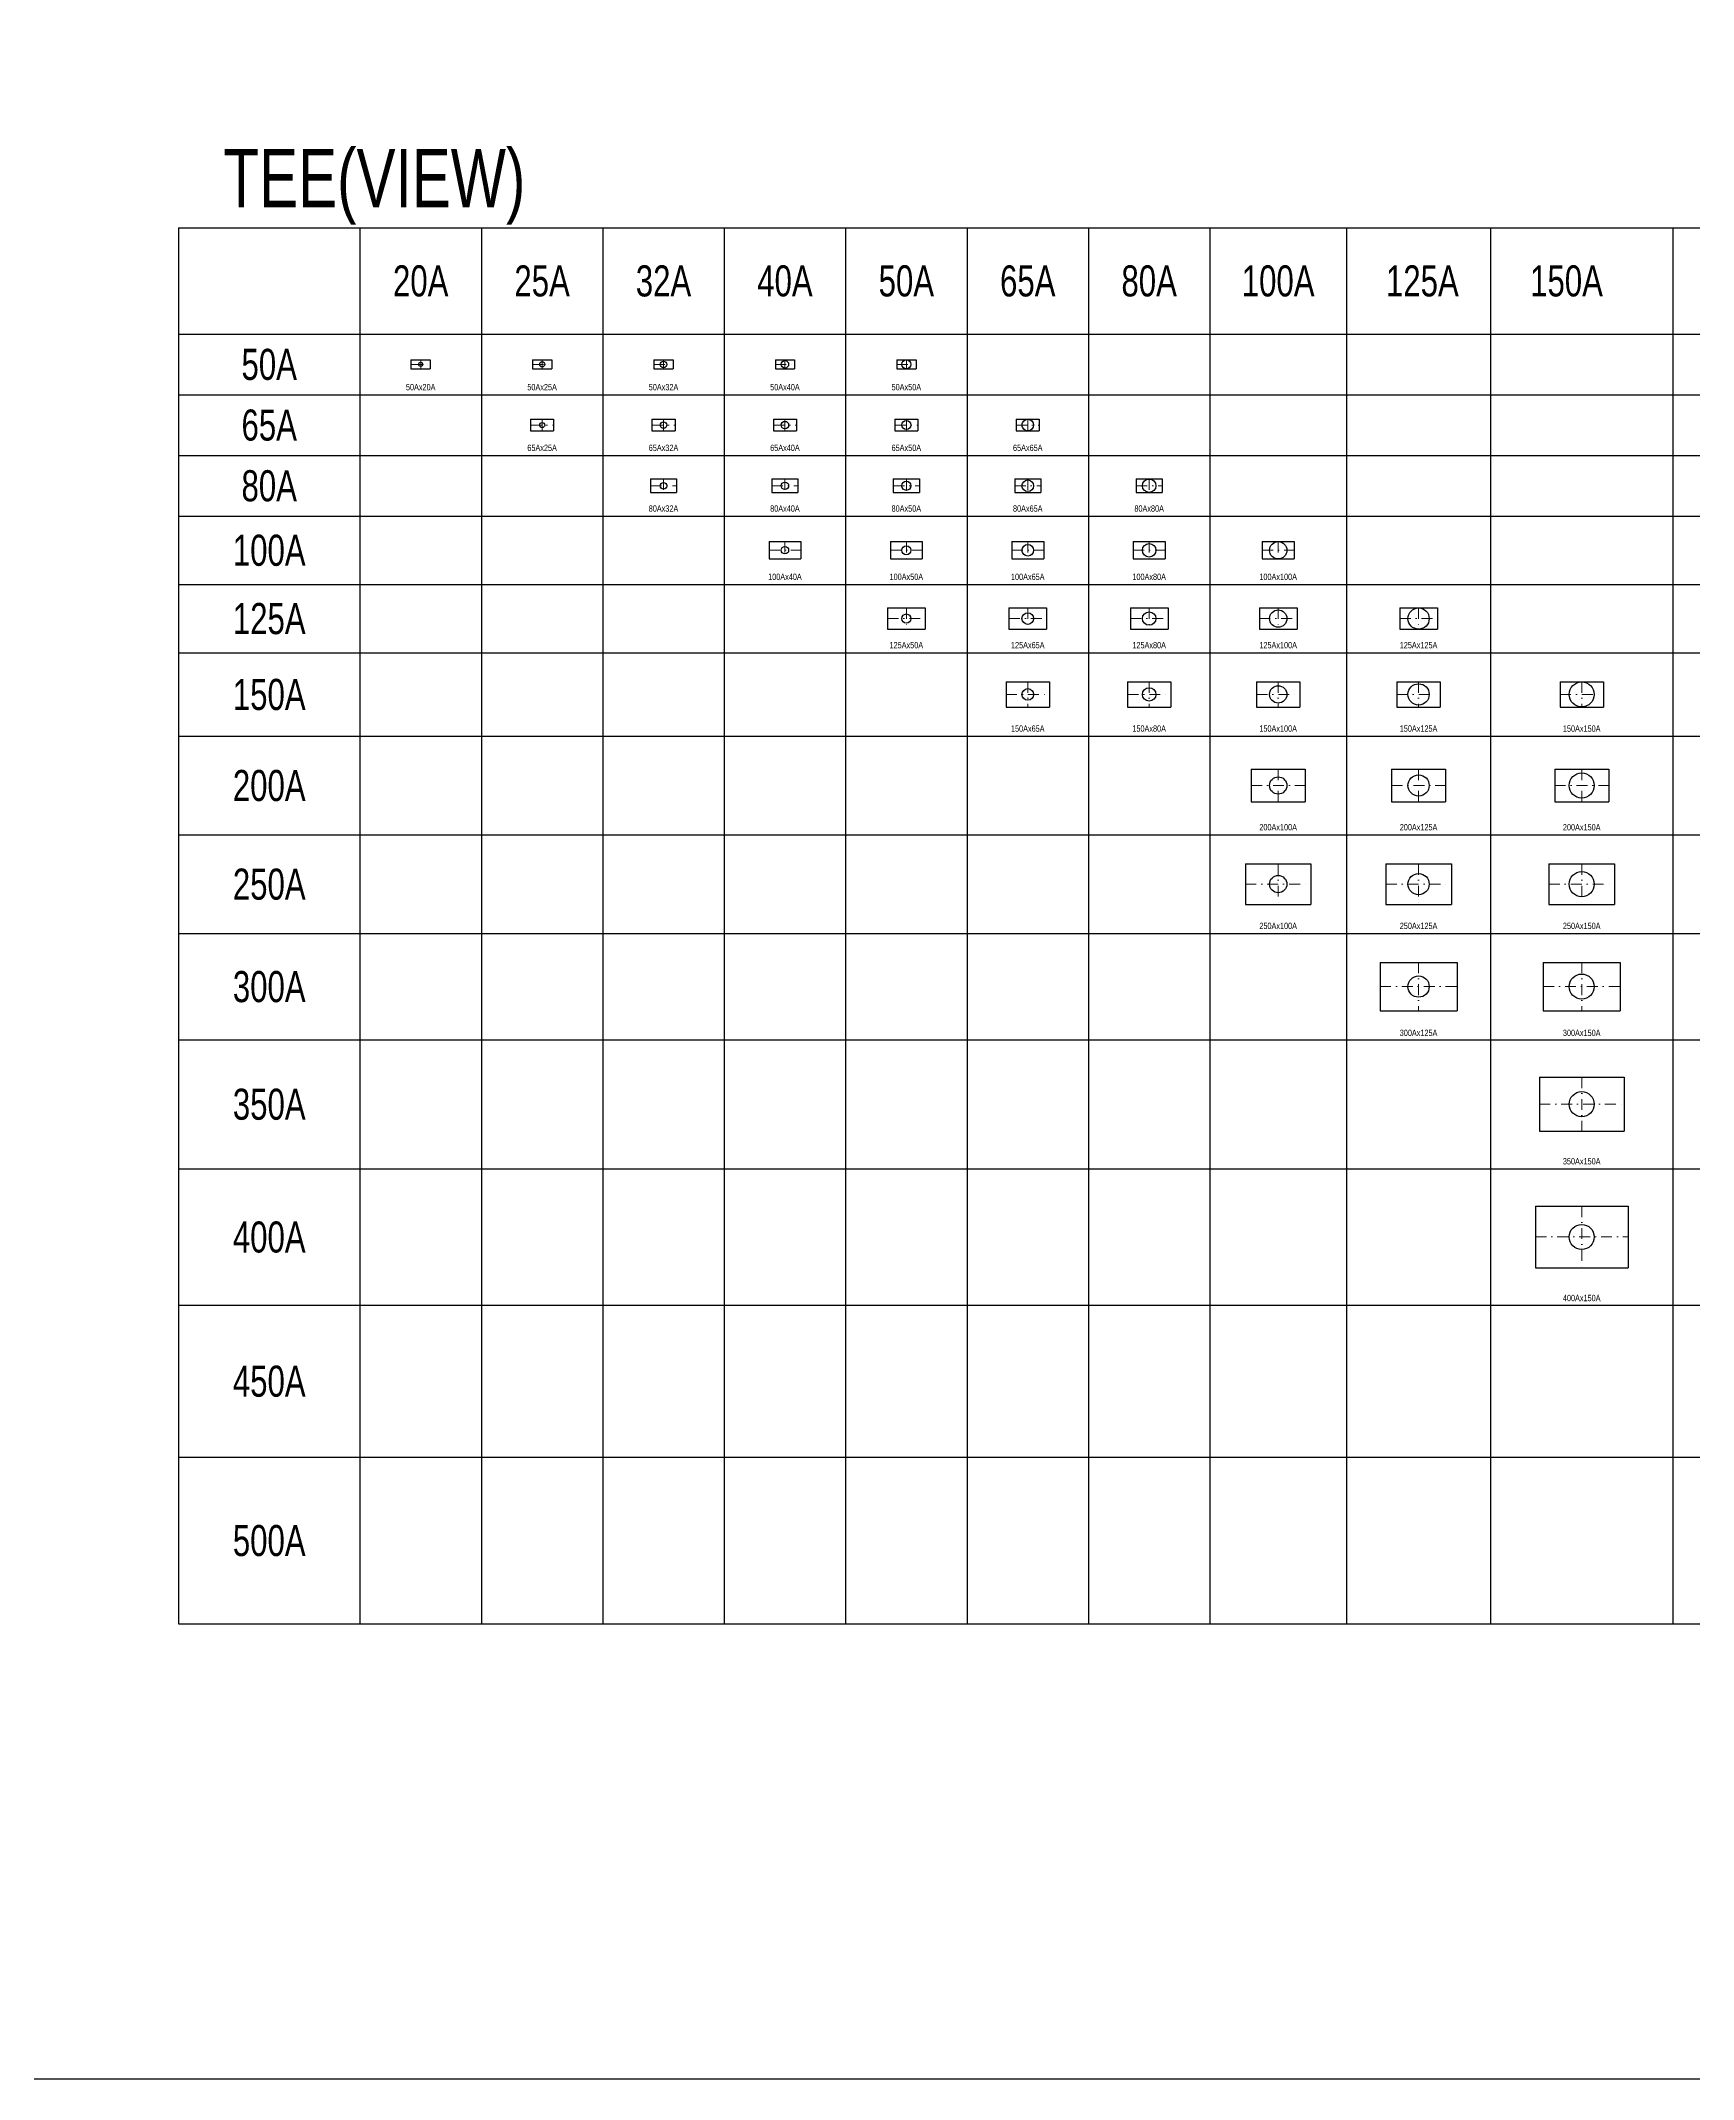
# Model space of a CAD drawing. Extents: x 0 to 90799, y 0 to 77868.
# Drawn here: x 45138 to 56026, y 42088 to 55520 of the extents above; entities that cross this region are included whole.
import ezdxf
from ezdxf.enums import TextEntityAlignment as Align

# ---------------------------------------------------------------- set-up
doc = ezdxf.new("R2010")
doc.units = 0
doc.header["$LTSCALE"] = 30
doc.header["$MEASUREMENT"] = 0
doc.linetypes.add('DGN Style 4', pattern=[4.8, 2.4, -1.2, 0, -1.2])
doc.layers.add('L(c)', color=1, linetype='DGN Style 4', lineweight=5)
doc.layers.add('L(txt)', color=2, linetype='Continuous', lineweight=13)
doc.styles.add('Style-ENGINEERING', font='ENGINEERING.shx')

# ---------------------------------------------------------------- blocks, each defined once
blk = doc.blocks.new('*U319')
for p, q in [((-64, 30), (-64, -30)), ((-64, 30), (63, 30)), ((63, 30), (63, -30)), ((-64, -30), (63, -30))]:
    blk.add_line(p, q)
blk.add_circle((0, 0), 13.6)
blk = doc.blocks.new('*U320')
for p, q in [((-63, 30), (-63, -30)), ((-63, 30), (64, 30)), ((64, 30), (64, -30)), ((-63, -30), (64, -30))]:
    blk.add_line(p, q)
blk.add_circle((0, 0), 17)
blk = doc.blocks.new('*U321')
for p, q in [((-63, 30), (-63, -30)), ((-63, 30), (64, 30)), ((64, 30), (64, -30)), ((-63, -30), (64, -30))]:
    blk.add_line(p, q)
blk.add_circle((0, 0), 21.4)
blk = doc.blocks.new('*U322')
for p, q in [((-63, 30), (-63, -30)), ((-63, 30), (64, 30)), ((64, 30), (64, -30)), ((-63, -30), (64, -30))]:
    blk.add_line(p, q)
blk.add_circle((0, 0), 24.3)
blk = doc.blocks.new('*U323')
for p, q in [((-63, 30), (-63, -30)), ((-63, 30), (64, 30)), ((64, 30), (64, -30)), ((-63, -30), (64, -30))]:
    blk.add_line(p, q)
blk.add_circle((0, 0), 30.2)
blk = doc.blocks.new('*U324')
for p, q in [((-76, 38), (-76, -38)), ((-76, 38), (76, 38)), ((76, 38), (76, -38)), ((-76, -38), (76, -38))]:
    blk.add_line(p, q)
blk.add_circle((0, 0), 17)
blk = doc.blocks.new('*U325')
for p, q in [((-76, 38), (-76, -38)), ((-76, 38), (76, 38)), ((76, 38), (76, -38)), ((-76, -38), (76, -38))]:
    blk.add_line(p, q)
blk.add_circle((0, 0), 21.4)
blk = doc.blocks.new('*U326')
for p, q in [((-76, 38), (-76, -38)), ((-76, 38), (76, 38)), ((76, 38), (76, -38)), ((-76, -38), (76, -38))]:
    blk.add_line(p, q)
blk.add_circle((0, 0), 24.3)
blk = doc.blocks.new('*U327')
for p, q in [((-76, 38), (-76, -38)), ((-76, 38), (76, 38)), ((76, 38), (76, -38)), ((-76, -38), (76, -38))]:
    blk.add_line(p, q)
blk.add_circle((0, 0), 38.1)
blk = doc.blocks.new('*U328')
for p, q in [((-86, 45), (-86, -45)), ((-86, 45), (86, 45)), ((86, 45), (86, -45)), ((-86, -45), (86, -45))]:
    blk.add_line(p, q)
blk.add_circle((0, 0), 44.5)
blk = doc.blocks.new('*U329')
for p, q in [((-86, 45), (-86, -45)), ((-86, 45), (86, 45)), ((86, 45), (86, -45)), ((-86, -45), (86, -45))]:
    blk.add_line(p, q)
blk.add_circle((0, 0), 38.1)
blk = doc.blocks.new('*U330')
for p, q in [((-86, 45), (-86, -45)), ((-86, 45), (86, 45)), ((86, 45), (86, -45)), ((-86, -45), (86, -45))]:
    blk.add_line(p, q)
blk.add_circle((0, 0), 30.2)
blk = doc.blocks.new('*U331')
for p, q in [((-86, 45), (-86, -45)), ((-86, 45), (86, 45)), ((86, 45), (86, -45)), ((-86, -45), (86, -45))]:
    blk.add_line(p, q)
blk.add_circle((0, 0), 24.3)
blk = doc.blocks.new('*U332')
for p, q in [((-86, 45), (-86, -45)), ((-86, 45), (86, 45)), ((86, 45), (86, -45)), ((-86, -45), (86, -45))]:
    blk.add_line(p, q)
blk.add_circle((0, 0), 21.4)
blk = doc.blocks.new('*U333')
for p, q in [((-105, 57), (-105, -57)), ((-105, 57), (105, 57)), ((105, 57), (105, -57)), ((-105, -57), (105, -57))]:
    blk.add_line(p, q)
blk.add_circle((0, 0), 24.3)
blk = doc.blocks.new('*U334')
for p, q in [((-105, 57), (-105, -57)), ((-105, 57), (105, 57)), ((105, 57), (105, -57)), ((-105, -57), (105, -57))]:
    blk.add_line(p, q)
blk.add_circle((0, 0), 30.2)
blk = doc.blocks.new('*U335')
for p, q in [((-105, 57), (-105, -57)), ((-105, 57), (105, 57)), ((105, 57), (105, -57)), ((-105, -57), (105, -57))]:
    blk.add_line(p, q)
blk.add_circle((0, 0), 38.1)
blk = doc.blocks.new('*U336')
for p, q in [((-105, 57), (-105, -57)), ((-105, 57), (105, 57)), ((105, 57), (105, -57)), ((-105, -57), (105, -57))]:
    blk.add_line(p, q)
blk.add_circle((0, 0), 44.5)
blk = doc.blocks.new('*U337')
for p, q in [((-105, 57), (-105, -57)), ((-105, 57), (105, 57)), ((105, 57), (105, -57)), ((-105, -57), (105, -57))]:
    blk.add_line(p, q)
blk.add_circle((0, 0), 57.1)
blk = doc.blocks.new('*U338')
for p, q in [((-124, 70), (-124, -70)), ((-124, 70), (124, 70)), ((124, 70), (124, -70)), ((-124, -70), (124, -70))]:
    blk.add_line(p, q)
blk.add_circle((0, 0), 30.2)
blk = doc.blocks.new('*U339')
for p, q in [((-124, 70), (-124, -70)), ((-124, 70), (124, 70)), ((124, 70), (124, -70)), ((-124, -70), (124, -70))]:
    blk.add_line(p, q)
blk.add_circle((0, 0), 38.1)
blk = doc.blocks.new('*U340')
for p, q in [((-124, 70), (-124, -70)), ((-124, 70), (124, 70)), ((124, 70), (124, -70)), ((-124, -70), (124, -70))]:
    blk.add_line(p, q)
blk.add_circle((0, 0), 44.5)
blk = doc.blocks.new('*U341')
for p, q in [((-124, 70), (-124, -70)), ((-124, 70), (124, 70)), ((124, 70), (124, -70)), ((-124, -70), (124, -70))]:
    blk.add_line(p, q)
blk.add_circle((0, 0), 57.1)
blk = doc.blocks.new('*U342')
for p, q in [((-124, 70), (-124, -70)), ((-124, 70), (124, 70)), ((124, 70), (124, -70)), ((-124, -70), (124, -70))]:
    blk.add_line(p, q)
blk.add_circle((0, 0), 69.9)
blk = doc.blocks.new('*U343')
for p, q in [((-143, 83), (-143, -83)), ((-143, 83), (143, 83)), ((143, 83), (143, -83)), ((-143, -83), (143, -83))]:
    blk.add_line(p, q)
blk.add_circle((0, 0), 38.1)
blk = doc.blocks.new('*U344')
for p, q in [((-143, 83), (-143, -83)), ((-143, 83), (143, 83)), ((143, 83), (143, -83)), ((-143, -83), (143, -83))]:
    blk.add_line(p, q)
blk.add_circle((0, 0), 44.5)
blk = doc.blocks.new('*U345')
for p, q in [((-143, 83), (-143, -83)), ((-143, 83), (143, 83)), ((143, 83), (143, -83)), ((-143, -83), (143, -83))]:
    blk.add_line(p, q)
blk.add_circle((0, 0), 57.1)
blk = doc.blocks.new('*U346')
for p, q in [((-143, 83), (-143, -83)), ((-143, 83), (143, 83)), ((143, 83), (143, -83)), ((-143, -83), (143, -83))]:
    blk.add_line(p, q)
blk.add_circle((0, 0), 69.9)
blk = doc.blocks.new('*U347')
for p, q in [((-143, 83), (-143, -83)), ((-143, 83), (143, 83)), ((143, 83), (143, -83)), ((-143, -83), (143, -83))]:
    blk.add_line(p, q)
blk.add_circle((0, 0), 82.6)
blk = doc.blocks.new('*U349')
for p, q in [((-178, 108), (-178, -108)), ((-178, 108), (178, 108)), ((178, 108), (178, -108)), ((-178, -108), (178, -108))]:
    blk.add_line(p, q)
blk.add_circle((0, 0), 82.6)
blk = doc.blocks.new('*U350')
for p, q in [((-178, 108), (-178, -108)), ((-178, 108), (178, 108)), ((178, 108), (178, -108)), ((-178, -108), (178, -108))]:
    blk.add_line(p, q)
blk.add_circle((0, 0), 69.9)
blk = doc.blocks.new('*U351')
for p, q in [((-178, 108), (-178, -108)), ((-178, 108), (178, 108)), ((178, 108), (178, -108)), ((-178, -108), (178, -108))]:
    blk.add_line(p, q)
blk.add_circle((0, 0), 57.1)
blk = doc.blocks.new('*U352')
for p, q in [((-216, 134), (-216, -134)), ((-216, 134), (216, 134)), ((216, 134), (216, -134)), ((-216, -134), (216, -134))]:
    blk.add_line(p, q)
blk.add_circle((0, 0), 57.1)
blk = doc.blocks.new('*U353')
for p, q in [((-216, 134), (-216, -134)), ((-216, 134), (216, 134)), ((216, 134), (216, -134)), ((-216, -134), (216, -134))]:
    blk.add_line(p, q)
blk.add_circle((0, 0), 69.9)
blk = doc.blocks.new('*U354')
for p, q in [((-216, 134), (-216, -134)), ((-216, 134), (216, 134)), ((216, 134), (216, -134)), ((-216, -134), (216, -134))]:
    blk.add_line(p, q)
blk.add_circle((0, 0), 82.6)
blk = doc.blocks.new('*U360')
for p, q in [((-254, 159), (-254, -159)), ((-254, 159), (254, 159)), ((254, 159), (254, -159)), ((-254, -159), (254, -159))]:
    blk.add_line(p, q)
blk.add_circle((0, 0), 82.6)
blk = doc.blocks.new('*U361')
for p, q in [((-254, 159), (-254, -159)), ((-254, 159), (254, 159)), ((254, 159), (254, -159)), ((-254, -159), (254, -159))]:
    blk.add_line(p, q)
blk.add_circle((0, 0), 69.9)
blk = doc.blocks.new('*U362')
for p, q in [((-279, 178), (-279, -178)), ((-279, 178), (279, 178)), ((279, 178), (279, -178)), ((-279, -178), (279, -178))]:
    blk.add_line(p, q)
blk.add_circle((0, 0), 82.6)
blk = doc.blocks.new('*U372')
for p, q in [((-305, 203), (-305, -203)), ((-305, 203), (305, 203)), ((305, 203), (305, -203)), ((-305, -203), (305, -203))]:
    blk.add_line(p, q)
blk.add_circle((0, 0), 82.6)
blk = doc.blocks.new('*U429')
for p, q in [((-76, 38), (-76, -38)), ((-76, 38), (76, 38)), ((76, 38), (76, -38)), ((-76, -38), (76, -38))]:
    blk.add_line(p, q)
blk.add_circle((0, 0), 30.2)

msp = doc.modelspace()

# ---------------------------------------------------------------- linework, layer by layer
for p, q in [((46046, 54288), (46046, 45088)), ((46046, 54288), (64991, 54288)), ((47241, 54288), (47241, 45088)), ((48041, 54288), (48041, 45088)), ((48841, 54288), (48841, 45088)), ((49641, 54288), (49641, 45088)), ((50441, 54288), (50441, 45088)), ((51241, 54288), (51241, 45088)), ((52041, 54288), (52041, 45088)), ((52841, 54288), (52841, 45088)), ((53741, 54288), (53741, 45088)), ((54691, 54288), (54691, 45088)), ((55891, 54288), (55891, 45088)), ((46046, 53588), (64991, 53588)), ((46046, 53188), (64991, 53188)), ((46046, 52788), (64991, 52788)), ((46046, 52388), (64991, 52388)), ((46046, 51938), (64991, 51938)), ((46046, 51488), (64991, 51488)), ((46046, 50938), (64991, 50938)), ((46046, 50288), (64991, 50288)), ((46046, 49638), (64991, 49638)), ((46046, 48938), (64991, 48938)), ((46046, 48088), (64991, 48088)), ((46046, 47188), (64991, 47188)), ((46046, 46188), (64991, 46188)), ((46046, 45088), (64991, 45088))]:
    msp.add_line(p, q)
at = {"flags": 128}
msp.add_lwpolyline([(0, 77868), (66991, 77868), (66991, 42088), (0, 42088)], close=True, dxfattribs=at)
at = {"layer": 'L(c)'}
for p, q in [((47578, 53388), (47705, 53388)), ((47641, 53419), (47641, 53358)), ((48378, 53388), (48505, 53388)), ((48441, 53419), (48441, 53358)), ((49178, 53388), (49305, 53388)), ((49241, 53419), (49241, 53358)), ((49978, 53388), (50105, 53388)), ((50041, 53419), (50041, 53358)), ((50778, 53388), (50905, 53388)), ((50841, 53419), (50841, 53358)), ((48365, 52988), (48517, 52988)), ((48441, 53026), (48441, 52950)), ((49165, 52988), (49317, 52988)), ((49241, 53026), (49241, 52950)), ((49965, 52988), (50117, 52988)), ((50041, 53026), (50041, 52950)), ((50765, 52988), (50917, 52988)), ((50841, 53026), (50841, 52950)), ((51565, 52988), (51717, 52988)), ((51641, 53026), (51641, 52950)), ((49156, 52588), (49327, 52588)), ((49241, 52633), (49241, 52544)), ((49956, 52588), (50127, 52588)), ((50041, 52633), (50041, 52544)), ((50756, 52588), (50927, 52588)), ((50841, 52633), (50841, 52544)), ((51556, 52588), (51727, 52588)), ((51641, 52633), (51641, 52544)), ((52356, 52588), (52527, 52588)), ((52441, 52633), (52441, 52544)), ((49936, 52163), (50146, 52163)), ((50041, 52220), (50041, 52106)), ((50736, 52163), (50946, 52163)), ((50841, 52220), (50841, 52106)), ((51536, 52163), (51746, 52163)), ((51641, 52220), (51641, 52106)), ((52336, 52163), (52546, 52163)), ((52441, 52220), (52441, 52106)), ((53186, 52163), (53396, 52163)), ((53291, 52220), (53291, 52106)), ((50717, 51713), (50965, 51713)), ((50841, 51783), (50841, 51643)), ((51517, 51713), (51765, 51713)), ((51641, 51783), (51641, 51643)), ((52317, 51713), (52565, 51713)), ((52441, 51783), (52441, 51643)), ((53167, 51713), (53415, 51713)), ((53291, 51783), (53291, 51643)), ((54092, 51713), (54340, 51713)), ((54216, 51783), (54216, 51643)), ((51498, 51213), (51784, 51213)), ((51641, 51296), (51641, 51131)), ((52298, 51213), (52584, 51213)), ((52441, 51296), (52441, 51131)), ((53148, 51213), (53434, 51213)), ((53291, 51296), (53291, 51131)), ((54073, 51213), (54359, 51213)), ((54216, 51296), (54216, 51131)), ((55148, 51213), (55434, 51213)), ((55291, 51296), (55291, 51131)), ((53291, 50721), (53291, 50505)), ((54216, 50721), (54216, 50505)), ((55291, 50721), (55291, 50505)), ((53113, 50613), (53469, 50613)), ((54038, 50613), (54394, 50613)), ((55113, 50613), (55469, 50613)), ((53291, 50097), (53291, 49830)), ((54216, 50097), (54216, 49830)), ((55291, 50097), (55291, 49830)), ((53075, 49963), (53507, 49963)), ((54000, 49963), (54432, 49963)), ((55075, 49963), (55507, 49963)), ((54216, 49448), (54216, 49129)), ((55291, 49448), (55291, 49129)), ((53962, 49288), (54470, 49288)), ((55037, 49288), (55545, 49288)), ((55291, 48691), (55291, 48335)), ((55012, 48513), (55571, 48513)), ((55291, 47841), (55291, 47435)), ((54986, 47638), (55596, 47638))]:
    msp.add_line(p, q, dxfattribs=at)

# ---------------------------------------------------------------- block references
for name, p in [('*U319', (47641, 53388)), ('*U320', (48441, 53388)), ('*U321', (49241, 53388)), ('*U322', (50041, 53388)), ('*U323', (50841, 53388)), ('*U324', (48441, 52988)), ('*U325', (49241, 52988)), ('*U326', (50041, 52988)), ('*U429', (50841, 52988)), ('*U327', (51641, 52988)), ('*U332', (49241, 52588)), ('*U331', (50041, 52588)), ('*U330', (50841, 52588)), ('*U329', (51641, 52588)), ('*U328', (52441, 52588)), ('*U333', (50041, 52163)), ('*U334', (50841, 52163)), ('*U335', (51641, 52163)), ('*U336', (52441, 52163)), ('*U337', (53291, 52163)), ('*U338', (50841, 51713)), ('*U339', (51641, 51713)), ('*U340', (52441, 51713)), ('*U341', (53291, 51713)), ('*U342', (54216, 51713)), ('*U343', (51641, 51213)), ('*U344', (52441, 51213)), ('*U345', (53291, 51213)), ('*U346', (54216, 51213)), ('*U347', (55291, 51213)), ('*U351', (53291, 50613)), ('*U350', (54216, 50613)), ('*U349', (55291, 50613)), ('*U352', (53291, 49963)), ('*U353', (54216, 49963)), ('*U354', (55291, 49963)), ('*U361', (54216, 49288)), ('*U360', (55291, 49288)), ('*U362', (55291, 48513)), ('*U372', (55291, 47638))]:
    msp.add_blockref(name, p)

# ---------------------------------------------------------------- texts
at = {"style": 'Style-ENGINEERING', "width": 0.75}
for s, p in [('50Ax20A', (47641, 53238)), ('50Ax25A', (48441, 53238)), ('50Ax32A', (49241, 53238)), ('50Ax40A', (50041, 53238)), ('50Ax50A', (50841, 53238)), ('65Ax25A', (48441, 52838)), ('65Ax32A', (49241, 52838)), ('65Ax40A', (50041, 52838)), ('65Ax50A', (50841, 52838)), ('65Ax65A', (51641, 52838)), ('80Ax32A', (49241, 52438)), ('80Ax40A', (50041, 52438)), ('80Ax50A', (50841, 52438)), ('80Ax65A', (51641, 52438)), ('80Ax80A', (52441, 52438)), ('100Ax40A', (50041, 51988)), ('100Ax50A', (50841, 51988)), ('100Ax65A', (51641, 51988)), ('100Ax80A', (52441, 51988)), ('100Ax100A', (53291, 51988)), ('125Ax50A', (50841, 51538)), ('125Ax65A', (51641, 51538)), ('125Ax80A', (52441, 51538)), ('125Ax100A', (53291, 51538)), ('125Ax125A', (54216, 51538)), ('150Ax65A', (51641, 50988)), ('150Ax80A', (52441, 50988)), ('150Ax100A', (53291, 50988)), ('150Ax125A', (54216, 50988)), ('150Ax150A', (55291, 50988)), ('200Ax100A', (53291, 50338)), ('200Ax125A', (54216, 50338)), ('200Ax150A', (55291, 50338)), ('250Ax100A', (53291, 49688)), ('250Ax125A', (54216, 49688)), ('250Ax150A', (55291, 49688)), ('300Ax125A', (54216, 48983)), ('300Ax150A', (55291, 48983)), ('350Ax150A', (55291, 48137)), ('400Ax150A', (55291, 47236))]:
    msp.add_text(s, height=41.9, dxfattribs=at).set_placement(p, align=Align.MIDDLE_CENTER)
at = {"layer": 'L(txt)', "style": 'Style-ENGINEERING', "width": 0.75}
msp.add_text('TEE(VIEW)', height=384, dxfattribs=at).set_placement((46341, 54615), align=Align.MIDDLE_LEFT)
for s, p in [('20A', (47641, 53938)), ('25A', (48441, 53938)), ('32A', (49241, 53938)), ('40A', (50041, 53938)), ('50A', (50841, 53938)), ('65A', (51641, 53938)), ('80A', (52441, 53938)), ('100A', (53291, 53938)), ('125A', (54241, 53938)), ('150A', (55191, 53938)), ('50A', (46643, 53388)), ('65A', (46643, 52988)), ('80A', (46643, 52588)), ('100A', (46643, 52163)), ('125A', (46643, 51713)), ('150A', (46643, 51213)), ('200A', (46643, 50613)), ('250A', (46643, 49963)), ('300A', (46643, 49288)), ('350A', (46643, 48513)), ('400A', (46643, 47638)), ('450A', (46643, 46688)), ('500A', (46643, 45638))]:
    msp.add_text(s, height=204.8, dxfattribs=at).set_placement(p, align=Align.MIDDLE_CENTER)

doc.saveas('drawing.dxf')
